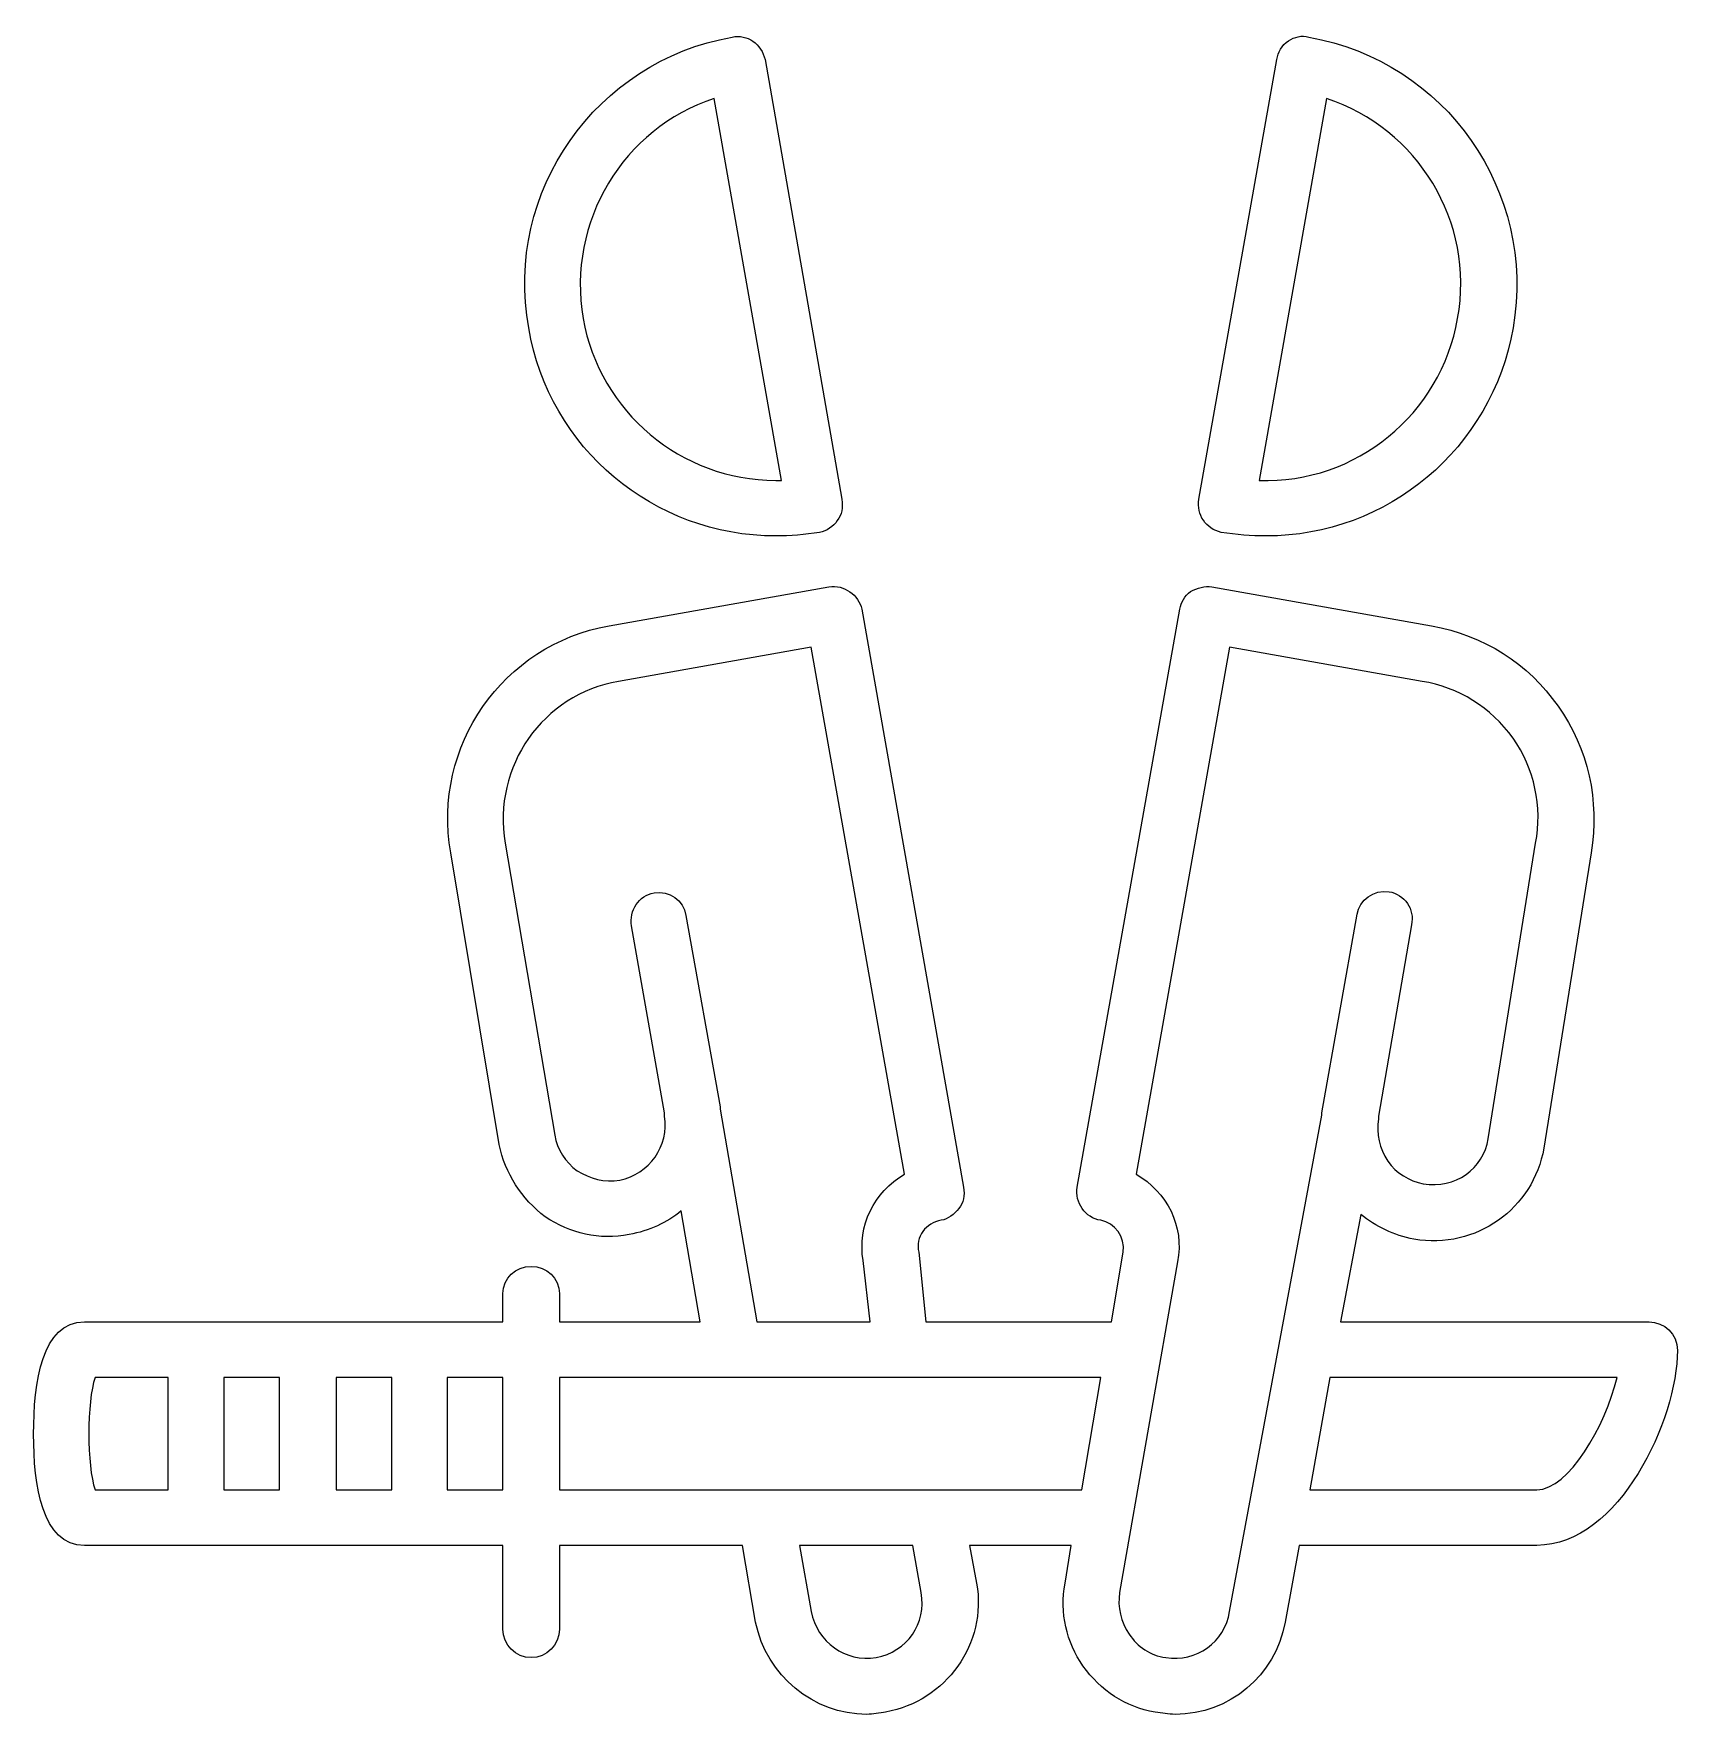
# Model space of a CAD drawing. Header units: centimetres. Extents: x -10.3 to 10.3, y -10.5 to 10.5.
import ezdxf

# ---------------------------------------------------------------- set-up
doc = ezdxf.new("R2010")
doc.units = ezdxf.units.CM
doc.header["$MEASUREMENT"] = 0
doc.layers.add('Layer 1', color=7, linetype='Continuous')

msp = doc.modelspace()

# ---------------------------------------------------------------- linework, layer by layer
at = {"layer": 'Layer 1'}
for points, knots in [([(-0.99548, 4.21912), (-0.99548, 4.21912), (-0.99548, 4.21912), (-0.99548, 4.21912), (-0.99548, 4.21912), (-0.81847, 4.21912), (-0.62665, 4.23394), (-0.44983, 4.26333), (-0.44983, 4.26333), (-0.36122, 4.27812), (-0.27282, 4.33715), (-0.22861, 4.41073), (-0.22861, 4.41073), (-0.16963, 4.48455), (-0.15482, 4.57295), (-0.16963, 4.67616), (-0.16963, 4.67616), (-0.16963, 4.67616), (-1.12809, 10.16201), (-1.12809, 10.16201), (-1.12809, 10.16201), (-1.1723, 10.35383), (-1.34931, 10.48644), (-1.5411, 10.44223), (-1.5411, 10.44223), (-3.23687, 10.14719), (-4.38714, 8.51045), (-4.0775, 6.81453), (-4.0775, 6.81453), (-3.82692, 5.31043), (-2.51443, 4.21912), (-0.99548, 4.21912)], [0, 0, 0, 0, 0.11111111, 0.11111111, 0.11111111, 0.11111111, 0.22222222, 0.22222222, 0.22222222, 0.22222222, 0.33333333, 0.33333333, 0.33333333, 0.33333333, 0.44444444, 0.44444444, 0.44444444, 0.44444444, 0.55555556, 0.55555556, 0.55555556, 0.55555556, 0.66666667, 0.66666667, 0.66666667, 0.66666667, 0.77777778, 0.77777778, 0.77777778, 0.77777778, 1, 1, 1, 1]), ([(4.56415, 4.26334), (4.75576, 4.23394), (4.93279, 4.21913), (5.12462, 4.21913), (5.12462, 4.21913), (6.64354, 4.21913), (7.94124, 5.31043), (8.20646, 6.81453), (8.20646, 6.81453), (8.50147, 8.51048), (7.36598, 10.1472), (5.65545, 10.44223), (5.65545, 10.44223), (5.56684, 10.47163), (5.47844, 10.44223), (5.40465, 10.39802), (5.40465, 10.39802), (5.31623, 10.33902), (5.27201, 10.25062), (5.25722, 10.16201), (5.25722, 10.16201), (5.25722, 10.16201), (4.28395, 4.67617), (4.28395, 4.67617), (4.28395, 4.67617), (4.25454, 4.48455), (4.37236, 4.30752), (4.56415, 4.26334)], [0, 0, 0, 0, 0.125, 0.125, 0.125, 0.125, 0.25, 0.25, 0.25, 0.25, 0.375, 0.375, 0.375, 0.375, 0.5, 0.5, 0.5, 0.5, 0.625, 0.625, 0.625, 0.625, 0.75, 0.75, 0.75, 0.75, 1, 1, 1, 1]), ([(-1.76235, 9.67539), (-1.76235, 9.67539), (-0.92169, 4.9122), (-0.92169, 4.9122), (-0.92169, 4.9122), (-0.92169, 4.9122), (-0.99551, 4.9122), (-0.99551, 4.9122), (-0.99551, 4.9122), (-2.17521, 4.9122), (-3.19269, 5.76747), (-3.39912, 6.93256), (-3.39912, 6.93256), (-3.6057, 8.14165), (-2.89765, 9.30674), (-1.76235, 9.67539)], [0, 0, 0, 0, 0.2, 0.2, 0.2, 0.2, 0.4, 0.4, 0.4, 0.4, 0.6, 0.6, 0.6, 0.6, 1, 1, 1, 1]), ([(5.8767, 9.67539), (7.01219, 9.30675), (7.73466, 8.14165), (7.51362, 6.93256), (7.51362, 6.93256), (7.30698, 5.73807), (6.24529, 4.86799), (5.03601, 4.9122), (5.03601, 4.9122), (5.03601, 4.9122), (5.8767, 9.67539), (5.8767, 9.67539)], [0, 0, 0, 0, 0.25, 0.25, 0.25, 0.25, 0.5, 0.5, 0.5, 0.5, 1, 1, 1, 1]), ([(9.90241, -5.58747), (9.90241, -5.58747), (6.05349, -5.58747), (6.05349, -5.58747), (6.05349, -5.58747), (6.05349, -5.58747), (6.30429, -4.24556), (6.30429, -4.24556), (6.30429, -4.24556), (6.4959, -4.39299), (6.71715, -4.51099), (6.96794, -4.5552), (6.96794, -4.5552), (7.74941, -4.68802), (8.45725, -4.17177), (8.59007, -3.41971), (8.59007, -3.41971), (8.59007, -3.41971), (9.17993, 0.26702), (9.17993, 0.26702), (9.17993, 0.26702), (9.28312, 0.91586), (9.15032, 1.56472), (8.76692, 2.09556), (8.76692, 2.09556), (8.39828, 2.62639), (7.83805, 2.98043), (7.18897, 3.09825), (7.18897, 3.09825), (7.18897, 3.09825), (4.44614, 3.58508), (4.44614, 3.58508), (4.44614, 3.58508), (4.35774, 3.59969), (4.26913, 3.57029), (4.18074, 3.52608), (4.18074, 3.52608), (4.10692, 3.46708), (4.06271, 3.39326), (4.04792, 3.30486), (4.04792, 3.30486), (4.04792, 3.30486), (2.76501, -3.90636), (2.76501, -3.90636), (2.76501, -3.90636), (2.73561, -4.09816), (2.8682, -4.28977), (3.06002, -4.31937), (3.06002, -4.31937), (3.23684, -4.34877), (3.36964, -4.5258), (3.34006, -4.71741), (3.34006, -4.71741), (3.34006, -4.71741), (3.19266, -5.58747), (3.19266, -5.58747), (3.19266, -5.58747), (3.19266, -5.58747), (0.87748, -5.58747), (0.87748, -5.58747), (0.87748, -5.58747), (0.87748, -5.58747), (0.78908, -4.71741), (0.78908, -4.71741), (0.78908, -4.71741), (0.74466, -4.5258), (0.87748, -4.34877), (1.06909, -4.31937), (1.06909, -4.31937), (1.15751, -4.30455), (1.23131, -4.24555), (1.29031, -4.17176), (1.29031, -4.17176), (1.34929, -4.09815), (1.3641, -4.00954), (1.34929, -3.90636), (1.34929, -3.90636), (1.34929, -3.90636), (0.08098, 3.30486), (0.08098, 3.30486), (0.08098, 3.30486), (0.03677, 3.48168), (-0.14024, 3.61448), (-0.33188, 3.58508), (-0.33188, 3.58508), (-0.33188, 3.58508), (-3.07468, 3.09825), (-3.07468, 3.09825), (-3.07468, 3.09825), (-4.40199, 2.86243), (-5.28668, 1.59412), (-5.05085, 0.26702), (-5.05085, 0.26702), (-5.05085, 0.26702), (-4.44617, -3.37547), (-4.44617, -3.37547), (-4.44617, -3.37547), (-4.37259, -3.72951), (-4.16595, -4.05394), (-3.87115, -4.27516), (-3.87115, -4.27516), (-3.56132, -4.48159), (-3.19268, -4.56999), (-2.82406, -4.49619), (-2.82406, -4.49619), (-2.57323, -4.45198), (-2.35223, -4.34879), (-2.17522, -4.20136), (-2.17522, -4.20136), (-2.17522, -4.20136), (-1.93919, -5.58746), (-1.93919, -5.58746), (-1.93919, -5.58746), (-1.93919, -5.58746), (-3.69415, -5.58747), (-3.69415, -5.58747), (-3.69415, -5.58747), (-3.69415, -5.58747), (-3.69415, -5.23364), (-3.69415, -5.23364), (-3.69415, -5.23364), (-3.69415, -5.04184), (-3.85637, -4.89444), (-4.04798, -4.89444), (-4.04798, -4.89444), (-4.23978, -4.89444), (-4.40199, -5.04184), (-4.40199, -5.23364), (-4.40199, -5.23364), (-4.40199, -5.23364), (-4.40199, -5.58747), (-4.40199, -5.58747), (-4.40199, -5.58747), (-4.40199, -5.58747), (-9.62219, -5.58747), (-9.62219, -5.58747), (-9.62219, -5.58747), (-10.15324, -5.58747), (-10.25645, -6.33955), (-10.25645, -6.98839), (-10.25645, -6.98839), (-10.25645, -7.62265), (-10.15324, -8.3747), (-9.62219, -8.3747), (-9.62219, -8.3747), (-9.62219, -8.3747), (-4.40194, -8.3747), (-4.40194, -8.3747), (-4.40194, -8.3747), (-4.40194, -8.3747), (-4.40194, -9.42179), (-4.40194, -9.42179), (-4.40194, -9.42179), (-4.40194, -9.6134), (-4.23972, -9.77562), (-4.04793, -9.77562), (-4.04793, -9.77562), (-3.85632, -9.77562), (-3.6941, -9.6134), (-3.6941, -9.42179), (-3.6941, -9.42179), (-3.6941, -9.42179), (-3.6941, -8.37472), (-3.6941, -8.37472), (-3.6941, -8.37472), (-3.6941, -8.37472), (-1.40828, -8.37472), (-1.40828, -8.37472), (-1.40828, -8.37472), (-1.40828, -8.37472), (-1.24606, -9.3332), (-1.24606, -9.3332), (-1.24606, -9.3332), (-1.11345, -9.99685), (-0.5234, -10.4835), (0.14025, -10.4835), (0.14025, -10.4835), (0.21386, -10.4835), (0.30228, -10.46871), (0.37607, -10.45413), (0.37607, -10.45413), (1.12815, -10.32128), (1.6444, -9.59865), (1.51156, -8.84657), (1.51156, -8.84657), (1.51156, -8.84657), (1.42316, -8.37474), (1.42316, -8.37474), (1.42316, -8.37474), (1.42316, -8.37474), (2.69128, -8.37475), (2.69128, -8.37475), (2.69128, -8.37475), (2.69128, -8.37475), (2.61767, -8.84658), (2.61767, -8.84658), (2.61767, -8.84658), (2.54385, -9.21522), (2.63249, -9.58405), (2.83889, -9.87888), (2.83889, -9.87888), (3.06008, -10.1885), (3.36972, -10.39514), (3.73834, -10.45414), (3.73834, -10.45414), (3.82698, -10.46875), (3.90056, -10.48351), (3.98898, -10.48351), (3.98898, -10.48351), (4.66745, -10.48351), (5.2425, -9.99686), (5.3605, -9.33321), (5.3605, -9.33321), (5.3605, -9.33321), (5.53751, -8.37473), (5.53751, -8.37473), (5.53751, -8.37473), (5.53751, -8.37473), (8.50153, -8.37472), (8.50153, -8.37472), (8.50153, -8.37472), (9.53383, -8.37472), (10.25648, -6.79677), (10.25648, -5.94151), (10.25648, -5.94151), (10.25645, -5.73508), (10.09424, -5.58747), (9.90241, -5.58747)], [0, 0, 0, 0, 0.01724138, 0.01724138, 0.01724138, 0.01724138, 0.03448276, 0.03448276, 0.03448276, 0.03448276, 0.05172414, 0.05172414, 0.05172414, 0.05172414, 0.06896552, 0.06896552, 0.06896552, 0.06896552, 0.0862069, 0.0862069, 0.0862069, 0.0862069, 0.10344828, 0.10344828, 0.10344828, 0.10344828, 0.12068966, 0.12068966, 0.12068966, 0.12068966, 0.13793103, 0.13793103, 0.13793103, 0.13793103, 0.15517241, 0.15517241, 0.15517241, 0.15517241, 0.17241379, 0.17241379, 0.17241379, 0.17241379, 0.18965517, 0.18965517, 0.18965517, 0.18965517, 0.20689655, 0.20689655, 0.20689655, 0.20689655, 0.22413793, 0.22413793, 0.22413793, 0.22413793, 0.24137931, 0.24137931, 0.24137931, 0.24137931, 0.25862069, 0.25862069, 0.25862069, 0.25862069, 0.27586207, 0.27586207, 0.27586207, 0.27586207, 0.29310345, 0.29310345, 0.29310345, 0.29310345, 0.31034483, 0.31034483, 0.31034483, 0.31034483, 0.32758621, 0.32758621, 0.32758621, 0.32758621, 0.34482759, 0.34482759, 0.34482759, 0.34482759, 0.36206897, 0.36206897, 0.36206897, 0.36206897, 0.37931034, 0.37931034, 0.37931034, 0.37931034, 0.39655172, 0.39655172, 0.39655172, 0.39655172, 0.4137931, 0.4137931, 0.4137931, 0.4137931, 0.43103448, 0.43103448, 0.43103448, 0.43103448, 0.44827586, 0.44827586, 0.44827586, 0.44827586, 0.46551724, 0.46551724, 0.46551724, 0.46551724, 0.48275862, 0.48275862, 0.48275862, 0.48275862, 0.5, 0.5, 0.5, 0.5, 0.51724138, 0.51724138, 0.51724138, 0.51724138, 0.53448276, 0.53448276, 0.53448276, 0.53448276, 0.55172414, 0.55172414, 0.55172414, 0.55172414, 0.56896552, 0.56896552, 0.56896552, 0.56896552, 0.5862069, 0.5862069, 0.5862069, 0.5862069, 0.60344828, 0.60344828, 0.60344828, 0.60344828, 0.62068966, 0.62068966, 0.62068966, 0.62068966, 0.63793103, 0.63793103, 0.63793103, 0.63793103, 0.65517241, 0.65517241, 0.65517241, 0.65517241, 0.67241379, 0.67241379, 0.67241379, 0.67241379, 0.68965517, 0.68965517, 0.68965517, 0.68965517, 0.70689655, 0.70689655, 0.70689655, 0.70689655, 0.72413793, 0.72413793, 0.72413793, 0.72413793, 0.74137931, 0.74137931, 0.74137931, 0.74137931, 0.75862069, 0.75862069, 0.75862069, 0.75862069, 0.77586207, 0.77586207, 0.77586207, 0.77586207, 0.79310345, 0.79310345, 0.79310345, 0.79310345, 0.81034483, 0.81034483, 0.81034483, 0.81034483, 0.82758621, 0.82758621, 0.82758621, 0.82758621, 0.84482759, 0.84482759, 0.84482759, 0.84482759, 0.86206897, 0.86206897, 0.86206897, 0.86206897, 0.87931034, 0.87931034, 0.87931034, 0.87931034, 0.89655172, 0.89655172, 0.89655172, 0.89655172, 0.9137931, 0.9137931, 0.9137931, 0.9137931, 0.93103448, 0.93103448, 0.93103448, 0.93103448, 0.94827586, 0.94827586, 0.94827586, 0.94827586, 0.96551724, 0.96551724, 0.96551724, 0.96551724, 1, 1, 1, 1]), ([(-1.68856, -2.93307), (-1.68856, -2.93307), (-1.68856, -2.90367), (-1.68856, -2.90367), (-1.68856, -2.90367), (-1.68856, -2.90367), (-2.11618, -0.51469), (-2.11618, -0.51469), (-2.11618, -0.51469), (-2.14558, -0.32287), (-2.32261, -0.20505), (-2.51443, -0.23444), (-2.51443, -0.23444), (-2.70604, -0.26384), (-2.82405, -0.45566), (-2.79444, -0.6473), (-2.79444, -0.6473), (-2.79444, -0.6473), (-2.38158, -2.9773), (-2.38158, -2.9773), (-2.38158, -2.9773), (-2.38158, -2.9773), (-2.38158, -3.00691), (-2.38158, -3.00691), (-2.38158, -3.00691), (-2.38158, -3.00691), (-2.38158, -3.0217), (-2.38158, -3.0217), (-2.38158, -3.0217), (-2.3226, -3.39037), (-2.57319, -3.7442), (-2.94205, -3.81799), (-2.94205, -3.81799), (-3.13366, -3.84739), (-3.31069, -3.80317), (-3.47288, -3.69996), (-3.47288, -3.69996), (-3.62028, -3.59677), (-3.72352, -3.43456), (-3.7531, -3.25755), (-3.7531, -3.25755), (-3.7531, -3.25755), (-4.37257, 0.38497), (-4.37257, 0.38497), (-4.37257, 0.38497), (-4.53457, 1.34345), (-3.9005, 2.24293), (-2.95684, 2.40514), (-2.95684, 2.40514), (-2.95684, 2.40514), (-0.55302, 2.83279), (-0.55302, 2.83279), (-0.55302, 2.83279), (-0.55302, 2.83279), (0.61207, -3.74417), (0.61207, -3.74417), (0.61207, -3.74417), (0.22864, -3.96536), (0.02221, -4.39301), (0.09581, -4.82065), (0.09581, -4.82065), (0.09581, -4.82065), (0.18421, -5.58749), (0.18421, -5.58749), (0.18421, -5.58749), (0.18421, -5.58749), (-1.23128, -5.5875), (-1.23128, -5.5875), (-1.23128, -5.5875), (-1.23128, -5.5875), (-1.68856, -2.93307), (-1.68856, -2.93307)], [0, 0, 0, 0, 0.05263158, 0.05263158, 0.05263158, 0.05263158, 0.10526316, 0.10526316, 0.10526316, 0.10526316, 0.15789474, 0.15789474, 0.15789474, 0.15789474, 0.21052632, 0.21052632, 0.21052632, 0.21052632, 0.26315789, 0.26315789, 0.26315789, 0.26315789, 0.31578947, 0.31578947, 0.31578947, 0.31578947, 0.36842105, 0.36842105, 0.36842105, 0.36842105, 0.42105263, 0.42105263, 0.42105263, 0.42105263, 0.47368421, 0.47368421, 0.47368421, 0.47368421, 0.52631579, 0.52631579, 0.52631579, 0.52631579, 0.57894737, 0.57894737, 0.57894737, 0.57894737, 0.63157895, 0.63157895, 0.63157895, 0.63157895, 0.68421053, 0.68421053, 0.68421053, 0.68421053, 0.73684211, 0.73684211, 0.73684211, 0.73684211, 0.78947368, 0.78947368, 0.78947368, 0.78947368, 0.84210526, 0.84210526, 0.84210526, 0.84210526, 0.89473684, 0.89473684, 0.89473684, 0.89473684, 1, 1, 1, 1]), ([(4.6674, -9.20059), (4.6084, -9.58402), (4.25454, -9.83464), (3.87092, -9.77564), (3.87092, -9.77564), (3.67931, -9.74624), (3.51709, -9.64282), (3.41388, -9.48063), (3.41388, -9.48063), (3.31069, -9.3332), (3.26648, -9.14159), (3.29588, -8.96456), (3.29588, -8.96456), (3.29588, -8.96456), (4.01854, -4.83542), (4.01854, -4.83542), (4.01854, -4.83542), (4.10694, -4.39298), (3.88572, -3.96534), (3.50228, -3.74415), (3.50228, -3.74415), (3.50228, -3.74415), (4.66737, 2.83281), (4.66737, 2.83281), (4.66737, 2.83281), (4.66737, 2.83281), (7.07116, 2.40516), (7.07116, 2.40516), (7.07116, 2.40516), (7.5282, 2.33155), (7.92645, 2.08073), (8.20646, 1.69729), (8.20646, 1.69729), (8.47208, 1.31386), (8.57529, 0.84202), (8.48689, 0.38498), (8.48689, 0.38498), (8.48689, 0.38498), (7.89684, -3.30172), (7.89684, -3.30172), (7.89684, -3.30172), (7.83802, -3.67052), (7.48398, -3.93598), (7.08579, -3.86216), (7.08579, -3.86216), (6.90878, -3.83276), (6.74675, -3.72955), (6.64354, -3.58197), (6.64354, -3.58197), (6.54014, -3.41975), (6.49593, -3.24293), (6.52554, -3.05111), (6.52554, -3.05111), (6.52554, -3.05111), (6.52554, -3.02171), (6.52554, -3.02171), (6.52554, -3.02171), (6.52554, -3.02171), (6.93837, -0.63271), (6.93837, -0.63271), (6.93837, -0.63271), (6.98258, -0.44091), (6.84997, -0.2493), (6.65815, -0.21972), (6.65815, -0.21972), (6.46654, -0.19032), (6.28951, -0.32291), (6.25993, -0.49991), (6.25993, -0.49991), (6.25993, -0.49991), (5.81768, -2.97734), (5.81768, -2.97734), (5.81768, -2.97734), (5.81768, -2.97734), (5.81768, -3.00695), (5.81768, -3.00695), (5.81768, -3.00695), (5.81768, -3.00695), (4.6674, -9.20059), (4.6674, -9.20059)], [0, 0, 0, 0, 0.04761905, 0.04761905, 0.04761905, 0.04761905, 0.0952381, 0.0952381, 0.0952381, 0.0952381, 0.14285714, 0.14285714, 0.14285714, 0.14285714, 0.19047619, 0.19047619, 0.19047619, 0.19047619, 0.23809524, 0.23809524, 0.23809524, 0.23809524, 0.28571429, 0.28571429, 0.28571429, 0.28571429, 0.33333333, 0.33333333, 0.33333333, 0.33333333, 0.38095238, 0.38095238, 0.38095238, 0.38095238, 0.42857143, 0.42857143, 0.42857143, 0.42857143, 0.47619048, 0.47619048, 0.47619048, 0.47619048, 0.52380952, 0.52380952, 0.52380952, 0.52380952, 0.57142857, 0.57142857, 0.57142857, 0.57142857, 0.61904762, 0.61904762, 0.61904762, 0.61904762, 0.66666667, 0.66666667, 0.66666667, 0.66666667, 0.71428571, 0.71428571, 0.71428571, 0.71428571, 0.76190476, 0.76190476, 0.76190476, 0.76190476, 0.80952381, 0.80952381, 0.80952381, 0.80952381, 0.85714286, 0.85714286, 0.85714286, 0.85714286, 0.9047619, 0.9047619, 0.9047619, 0.9047619, 1, 1, 1, 1]), ([(-9.48959, -6.28052), (-9.48959, -6.28052), (-8.57532, -6.28052), (-8.57532, -6.28052), (-8.57532, -6.28052), (-8.57532, -6.28052), (-8.57532, -7.68165), (-8.57532, -7.68165), (-8.57532, -7.68165), (-8.57532, -7.68165), (-9.48959, -7.68165), (-9.48959, -7.68165), (-9.48959, -7.68165), (-9.5928, -7.38664), (-9.5928, -6.57558), (-9.48959, -6.28052)], [0, 0, 0, 0, 0.2, 0.2, 0.2, 0.2, 0.4, 0.4, 0.4, 0.4, 0.6, 0.6, 0.6, 0.6, 1, 1, 1, 1]), ([(-7.18919, -7.68165), (-7.18919, -7.68165), (-7.88227, -7.68165), (-7.88227, -7.68165), (-7.88227, -7.68165), (-7.88227, -7.68165), (-7.88227, -6.28052), (-7.88227, -6.28052), (-7.88227, -6.28052), (-7.88227, -6.28052), (-7.18922, -6.28052), (-7.18922, -6.28052), (-7.18922, -6.28052), (-7.18922, -6.28052), (-7.18922, -7.68165), (-7.18922, -7.68165), (-7.18922, -7.68165), (-7.18922, -7.68165), (-7.18919, -7.68165), (-7.18919, -7.68165)], [0, 0, 0, 0, 0.16666667, 0.16666667, 0.16666667, 0.16666667, 0.33333333, 0.33333333, 0.33333333, 0.33333333, 0.5, 0.5, 0.5, 0.5, 0.66666667, 0.66666667, 0.66666667, 0.66666667, 1, 1, 1, 1]), ([(-6.48114, -6.28052), (-6.48114, -6.28052), (-5.78809, -6.28052), (-5.78809, -6.28052), (-5.78809, -6.28052), (-5.78809, -6.28052), (-5.78809, -7.68165), (-5.78809, -7.68165), (-5.78809, -7.68165), (-5.78809, -7.68165), (-6.48114, -7.68165), (-6.48114, -7.68165), (-6.48114, -7.68165), (-6.48114, -7.68165), (-6.48114, -6.28052), (-6.48114, -6.28052)], [0, 0, 0, 0, 0.2, 0.2, 0.2, 0.2, 0.4, 0.4, 0.4, 0.4, 0.6, 0.6, 0.6, 0.6, 1, 1, 1, 1]), ([(-5.09502, -7.68165), (-5.09502, -7.68165), (-5.09502, -6.28052), (-5.09502, -6.28052), (-5.09502, -6.28052), (-5.09502, -6.28052), (-4.40197, -6.28052), (-4.40197, -6.28052), (-4.40197, -6.28052), (-4.40197, -6.28052), (-4.40197, -7.68165), (-4.40197, -7.68165), (-4.40197, -7.68165), (-4.40197, -7.68165), (-5.09502, -7.68165), (-5.09502, -7.68165)], [0, 0, 0, 0, 0.2, 0.2, 0.2, 0.2, 0.4, 0.4, 0.4, 0.4, 0.6, 0.6, 0.6, 0.6, 1, 1, 1, 1]), ([(-3.69413, -7.68165), (-3.69413, -7.68165), (-3.69413, -6.28052), (-3.69413, -6.28052), (-3.69413, -6.28052), (-3.69413, -6.28052), (3.06003, -6.28052), (3.06003, -6.28052), (3.06003, -6.28052), (3.06003, -6.28052), (2.82402, -7.68165), (2.82402, -7.68165), (2.82402, -7.68165), (2.82402, -7.68165), (-3.69413, -7.68165), (-3.69413, -7.68165)], [0, 0, 0, 0, 0.2, 0.2, 0.2, 0.2, 0.4, 0.4, 0.4, 0.4, 0.6, 0.6, 0.6, 0.6, 1, 1, 1, 1]), ([(8.5015, -7.68165), (8.5015, -7.68165), (5.67027, -7.68165), (5.67027, -7.68165), (5.67027, -7.68165), (5.67027, -7.68165), (5.92088, -6.28052), (5.92088, -6.28052), (5.92088, -6.28052), (5.92088, -6.28052), (9.50438, -6.28052), (9.50438, -6.28052), (9.50438, -6.28052), (9.35698, -6.8852), (8.89975, -7.68165), (8.5015, -7.68165)], [0, 0, 0, 0, 0.2, 0.2, 0.2, 0.2, 0.4, 0.4, 0.4, 0.4, 0.6, 0.6, 0.6, 0.6, 1, 1, 1, 1]), ([(0.81848, -8.96456), (0.89227, -9.34799), (0.64147, -9.70182), (0.25801, -9.77564), (0.25801, -9.77564), (-0.12542, -9.83462), (-0.47925, -9.58403), (-0.55304, -9.20059), (-0.55304, -9.20059), (-0.55304, -9.20059), (-0.70044, -8.37472), (-0.70044, -8.37472), (-0.70044, -8.37472), (-0.70044, -8.37472), (0.71526, -8.37472), (0.71526, -8.37472), (0.71526, -8.37472), (0.71526, -8.37472), (0.81848, -8.96456), (0.81848, -8.96456)], [0, 0, 0, 0, 0.16666667, 0.16666667, 0.16666667, 0.16666667, 0.33333333, 0.33333333, 0.33333333, 0.33333333, 0.5, 0.5, 0.5, 0.5, 0.66666667, 0.66666667, 0.66666667, 0.66666667, 1, 1, 1, 1])]:
    msp.add_open_spline(points, degree=3, knots=knots, dxfattribs=at)

doc.saveas('drawing.dxf')
